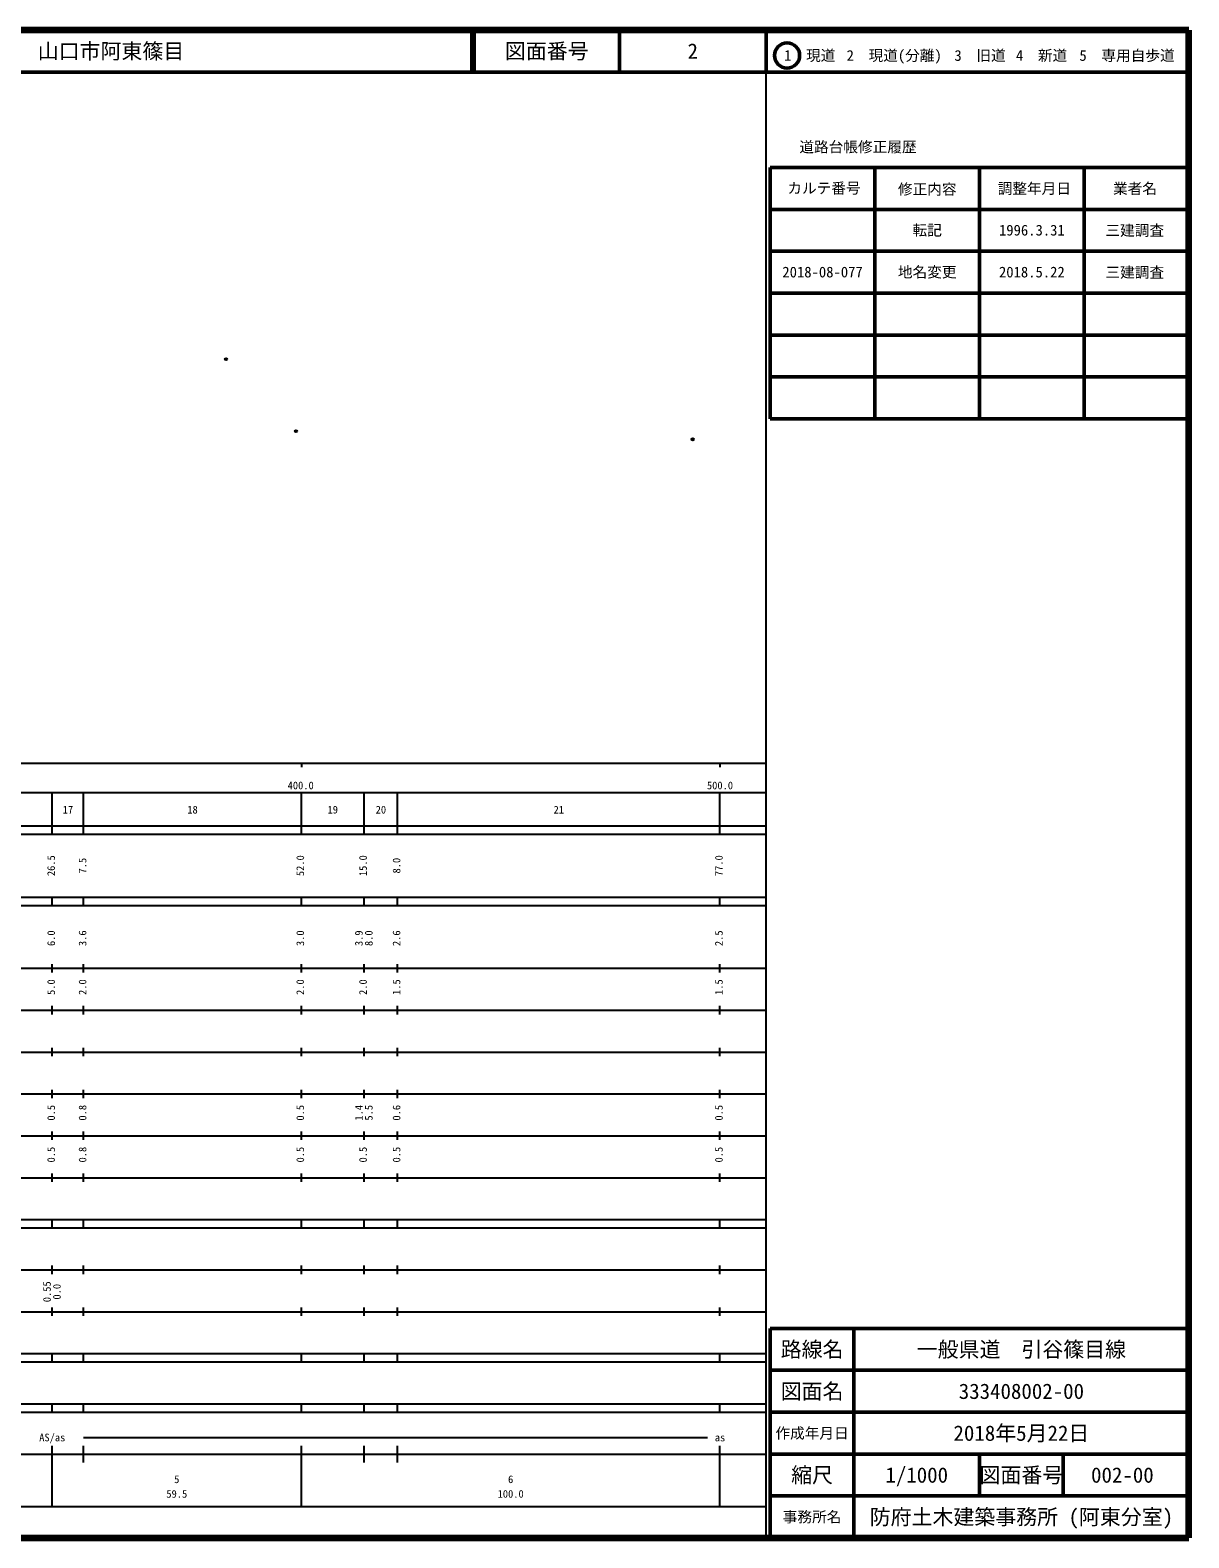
# Model space of a CAD drawing. Units: millimetres on the paper. Extents: x 40 to 680, y 20 to 380.
# Drawn here: x 403.2 to 680, y 20 to 380 of the extents above; entities that cross this region are included whole.
import ezdxf
from ezdxf.enums import TextEntityAlignment as Align

# ---------------------------------------------------------------- set-up
doc = ezdxf.new("R2010")
doc.units = ezdxf.units.MM
doc.header["$PDMODE"] = 32
doc.header["$PDSIZE"] = 0.5
doc.layers.add('M-OTRS', color=6, linetype='Continuous')
doc.layers.add('M-TTL-TXT', color=7, linetype='Continuous')
for name, color, linetype, lineweight in [('M-TTL', 2, 'Continuous', 140), ('M-TTL-BAND', 7, 'Continuous', 25), ('M-TTL-FRAM', 2, 'Continuous', 50), ('M-TTL-LINE', 7, 'Continuous', 50)]:
    doc.layers.add(name, color=color, linetype=linetype, lineweight=lineweight)
doc.styles.add('ＭＳ ゴシック', font='')
doc.styles.get('ＭＳ ゴシック').set_extended_font_data('MS Gothic')

msp = doc.modelspace()

# ---------------------------------------------------------------- linework, layer by layer
at = {"layer": 'M-OTRS'}
for p in [(450.004, 301.427), (466.719, 284.234), (561.481, 282.301)]:
    msp.add_point(p, dxfattribs=at)
at = {"layer": 'M-TTL'}
for p, q in [((680, 380), (40, 380)), ((680, 20), (680, 380)), ((40, 20), (680, 20))]:
    msp.add_line(p, q, dxfattribs=at)
at = {"layer": 'M-TTL-BAND'}
for p, q in [((579, 20), (579, 370)), ((40, 205), (579, 205)), ((468, 205), (468, 204)), ((568, 205), (568, 204)), ((68, 198), (579, 198)), ((408.5, 188), (408.5, 198)), ((416, 188), (416, 198)), ((468, 188), (468, 198)), ((483, 188), (483, 198)), ((491, 188), (491, 198)), ((568, 188), (568, 198)), ((40, 190), (579, 190)), ((40, 188), (579, 188)), ((40, 173), (579, 173)), ((408.5, 171), (408.5, 173)), ((416, 171), (416, 173)), ((468, 171), (468, 173)), ((483, 171), (483, 173)), ((491, 171), (491, 173)), ((568, 171), (568, 173)), ((40, 171), (579, 171)), ((40, 156), (579, 156)), ((408.5, 155), (408.5, 157)), ((416, 155), (416, 157)), ((468, 155), (468, 157)), ((483, 155), (483, 157)), ((491, 155), (491, 157)), ((568, 155), (568, 157)), ((46, 146), (579, 146)), ((408.5, 145), (408.5, 147)), ((416, 145), (416, 147)), ((468, 145), (468, 147)), ((483, 145), (483, 147)), ((491, 145), (491, 147)), ((568, 145), (568, 147)), ((408.5, 135), (408.5, 137)), ((416, 135), (416, 137)), ((468, 135), (468, 137)), ((483, 135), (483, 137)), ((491, 135), (491, 137)), ((568, 135), (568, 137)), ((52, 136), (579, 136)), ((46, 126), (579, 126)), ((408.5, 125), (408.5, 127)), ((416, 125), (416, 127)), ((468, 125), (468, 127)), ((483, 125), (483, 127)), ((491, 125), (491, 127)), ((568, 125), (568, 127)), ((52, 116), (579, 116)), ((408.5, 115), (408.5, 117)), ((416, 115), (416, 117)), ((468, 115), (468, 117)), ((483, 115), (483, 117)), ((491, 115), (491, 117)), ((568, 115), (568, 117)), ((46, 106), (579, 106)), ((408.5, 105), (408.5, 107)), ((416, 105), (416, 107)), ((468, 105), (468, 107)), ((483, 105), (483, 107)), ((491, 105), (491, 107)), ((568, 105), (568, 107)), ((40, 96), (579, 96)), ((40, 94), (579, 94)), ((408.5, 94), (408.5, 96)), ((416, 94), (416, 96)), ((468, 94), (468, 96)), ((483, 94), (483, 96)), ((491, 94), (491, 96)), ((568, 94), (568, 96)), ((49, 84), (579, 84)), ((408.5, 83), (408.5, 85)), ((416, 83), (416, 85)), ((468, 83), (468, 85)), ((483, 83), (483, 85)), ((491, 83), (491, 85)), ((568, 83), (568, 85)), ((40, 74), (579, 74)), ((408.5, 73), (408.5, 75)), ((416, 73), (416, 75)), ((468, 73), (468, 75)), ((483, 73), (483, 75)), ((491, 73), (491, 75)), ((568, 73), (568, 75)), ((40, 64), (579, 64)), ((40, 62), (579, 62)), ((408.5, 62), (408.5, 64)), ((416, 62), (416, 64)), ((468, 62), (468, 64)), ((483, 62), (483, 64)), ((491, 62), (491, 64)), ((568, 62), (568, 64)), ((40, 52), (579, 52)), ((408.5, 50), (408.5, 52)), ((416, 50), (416, 52)), ((468, 50), (468, 52)), ((483, 50), (483, 52)), ((491, 50), (491, 52)), ((568, 50), (568, 52)), ((40, 50), (579, 50)), ((416, 44), (565, 44)), ((40, 40), (579, 40)), ((408.5, 27.5), (408.5, 42)), ((416, 38), (416, 42)), ((468, 27.5), (468, 42)), ((483, 38), (483, 42)), ((491, 38), (491, 42)), ((568, 27.5), (568, 42)), ((68, 27.5), (579, 27.5))]:
    msp.add_line(p, q, dxfattribs=at)
at = {"layer": 'M-TTL-FRAM'}
for p, q in [((580, 347.197), (580, 287.197)), ((580, 347.197), (680, 347.197)), ((580, 287.197), (680, 287.197)), ((680, 70), (580, 70)), ((580, 70), (580, 20))]:
    msp.add_line(p, q, dxfattribs=at)
at = {"layer": 'M-TTL-LINE'}
for p, q in [((508.747, 380), (508.747, 370)), ((509.247, 380), (509.247, 370)), ((543.997, 380), (543.997, 370)), ((579, 380), (579, 370)), ((40, 370), (680, 370)), ((605, 347.197), (605, 287.197)), ((630, 347.197), (630, 287.197)), ((655, 347.197), (655, 287.197)), ((580, 337.197), (680, 337.197)), ((580, 327.197), (680, 327.197)), ((580, 317.197), (680, 317.197)), ((580, 307.197), (680, 307.197)), ((580, 297.197), (680, 297.197)), ((600, 70), (600, 20)), ((680, 60), (580, 60)), ((680, 50), (580, 50)), ((680, 40), (580, 40)), ((630, 40), (630, 30)), ((650, 40), (650, 30)), ((680, 30), (580, 30))]:
    msp.add_line(p, q, dxfattribs=at)
msp.add_circle((584.031, 373.958), 3, dxfattribs=at)

# ---------------------------------------------------------------- texts
at = {"layer": 'M-TTL-BAND', "style": 'ＭＳ ゴシック'}
for s, p in [('400.0', (467.844, 198.195)), ('500.0', (568, 198.195)), ('17', (412.25, 192.405)), ('18', (442, 192.405)), ('19', (475.5, 192.405)), ('20', (487, 192.405)), ('21', (529.5, 192.405)), ('AS/as', (408.5, 42.5)), ('as', (568, 42.5)), ('5', (438.25, 32.523)), ('6', (518, 32.523)), ('59.5', (438.25, 29.033)), ('100.0', (518, 29.033))]:
    msp.add_text(s, height=1.833, dxfattribs=at).set_placement(p, align=Align.BOTTOM_CENTER)
for s, p in [('26.5', (409.698, 180.5)), ('7.5', (417.198, 180.5)), ('52.0', (469.198, 180.5)), ('15.0', (484.198, 180.5)), ('8.0', (492.198, 180.5)), ('77.0', (569.198, 180.5)), ('6.0', (409.698, 163.174)), ('3.6', (417.198, 163.174)), ('3.0', (469.198, 163.174)), ('3.9', (483.198, 163.174)), ('8.0', (485.568, 163.174)), ('2.6', (492.198, 163.174)), ('2.5', (569.198, 163.174)), ('5.0', (409.698, 151.5)), ('2.0', (417.198, 151.5)), ('2.0', (469.198, 151.5)), ('2.0', (484.198, 151.5)), ('1.5', (492.198, 151.5)), ('1.5', (569.198, 151.5)), ('0.5', (409.698, 121.5)), ('0.8', (417.198, 121.5)), ('0.5', (469.198, 121.5)), ('1.4', (483.198, 121.5)), ('5.5', (485.568, 121.5)), ('0.6', (492.198, 121.5)), ('0.5', (569.198, 121.5)), ('0.5', (409.698, 111.5)), ('0.8', (417.198, 111.5)), ('0.5', (469.198, 111.5)), ('0.5', (484.198, 111.5)), ('0.5', (492.198, 111.5)), ('0.5', (569.198, 111.5)), ('0.55', (408.698, 78.764)), ('0.0', (411.068, 78.764))]:
    msp.add_text(s, height=1.833, rotation=90, dxfattribs=at).set_placement(p, align=Align.BOTTOM_CENTER)
at = {"layer": 'M-TTL-TXT', "style": 'ＭＳ ゴシック'}
msp.add_text('山口市阿東篠目', height=3.666, dxfattribs=at).set_placement((405.024, 375), align=Align.MIDDLE_LEFT)
for s, height, p in [('図面番号', 3.666, (526.622, 375)), ('2', 3.666, (561.497, 375)), ('1\u3000現道', 2.566, (589.448, 373.958)), ('2\u3000現道(分離)', 2.566, (609.619, 373.958)), ('3\u3000旧道', 2.566, (630.121, 373.958)), ('4\u3000新道', 2.566, (644.824, 373.958)), ('5\u3000専用自歩道', 2.566, (665.228, 373.958)), ('道路台帳修正履歴', 2.566, (600.968, 352.113)), ('カルテ番号', 2.566, (592.839, 342.277)), ('修正内容', 2.566, (617.509, 342.023)), ('調整年月日', 2.566, (643.089, 342.197)), ('業者名', 2.566, (667.134, 342.197)), ('転記', 2.566, (617.5, 332.245)), ('1996.3.31', 2.566, (642.5, 332.245)), ('三建調査', 2.566, (667.077, 332.189)), ('2018-08-077', 2.566, (592.5, 322.245)), ('地名変更', 2.566, (617.5, 322.245)), ('2018.5.22', 2.566, (642.5, 322.245)), ('三建調査', 2.566, (667.077, 322.189)), ('路線名', 3.666, (590, 65)), ('路線名', 3.666, (590, 65)), ('一般県道\u3000引谷篠目線', 3.666, (640, 65)), ('図面名', 3.666, (590, 55)), ('図面名', 3.666, (590, 55)), ('333408002-00', 3.666, (640, 55)), ('2018年5月22日', 3.666, (640, 45)), ('作成年月日', 2.566, (590, 45)), ('作成年月日', 2.566, (590, 45)), ('縮尺', 3.666, (590, 35)), ('縮尺', 3.666, (590, 35)), ('1/1000', 3.666, (615, 35)), ('図面番号', 3.666, (640, 35)), ('図面番号', 3.666, (640, 35)), ('002-00', 3.666, (664.125, 35)), ('事務所名', 2.566, (590, 25)), ('事務所名', 2.566, (590, 25)), ('防府土木建築事務所 (阿東分室)', 3.666, (640, 25))]:
    msp.add_text(s, height=height, dxfattribs=at).set_placement(p, align=Align.MIDDLE_CENTER)

doc.saveas('drawing.dxf')
